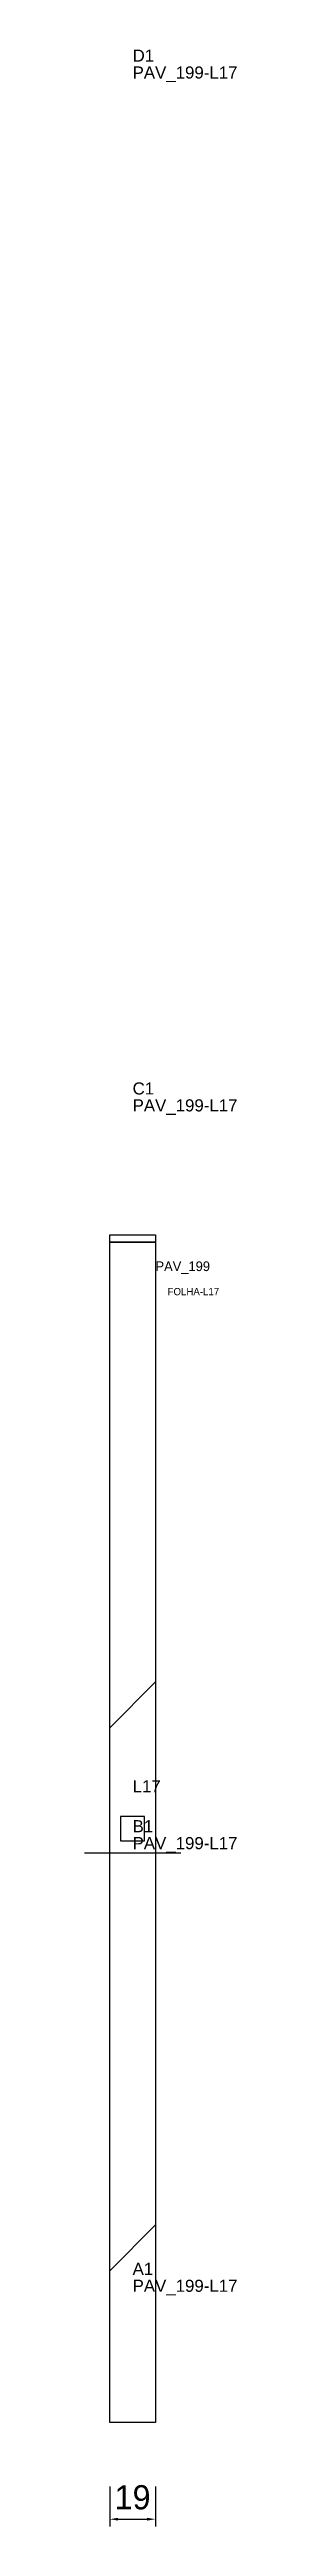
# Model space of a CAD drawing. Header units: metres. Extents: x 212 to 275, y -332 to 692.
import ezdxf

# ---------------------------------------------------------------- set-up
doc = ezdxf.new("R2010")
doc.units = ezdxf.units.M
for name, color, linetype in [('3', 3, 'CONTINUOUS'), ('AUX00', 7, 'CONTINUOUS'), ('COTA', 241, 'CONTINUOUS'), ('FOLHA', 255, 'CONTINUOUS'), ('Hachura', 251, 'CONTINUOUS'), ('NOMENCLATURA', 7, 'CONTINUOUS'), ('Nível', 160, 'CONTINUOUS'), ('Painéis', 200, 'CONTINUOUS'), ('Pilares', 5, 'CONTINUOUS'), ('SARR_2.2x7', 40, 'CONTINUOUS')]:
    doc.layers.add(name, color=color, linetype=linetype)
doc.styles.add('ARIAL', font='Arial.ttf')
doc.styles.add('STR_STANDARD', font='arial.ttf')
doc.dimstyles.new('EZ DXF', dxfattribs={"dimtxt": 10, "dimasz": 3.5, "dimexe": 3, "dimexo": 1.5, "dimgap": 1, "dimtad": 1, "dimdec": 1, "dimdsep": 46, "dimcen": 2.5, "dimazin": 3, "dimtfac": 1, "dimtmove": 0, "dimatfit": 3})

msp = doc.modelspace()

# ---------------------------------------------------------------- hatches: boundary and pattern name
at = {"layer": 'Hachura'}
h = msp.add_hatch(dxfattribs=at)
h.set_pattern_fill('ANSI31', scale=50)
h.paths.add_polyline_path([(241.2, 201.5), (241.2, -289.5), (222.2, -289.5), (222.2, 201.5)])
h = msp.add_hatch(dxfattribs=at)
h.set_pattern_fill('ANSI31', scale=50)
h.paths.add_polyline_path([(241.2, 201.5), (241.2, -289.5), (222.2, -289.5), (222.2, 201.5)])

# ---------------------------------------------------------------- linework, layer by layer
at = {"layer": '3'}
msp.add_lwpolyline([(222.2, 198.5), (241.2, 198.5)], close=True, dxfattribs=at)
msp.add_lwpolyline([(222.2, 198.5), (241.2, 198.5)], close=True, dxfattribs=at)
at = {"layer": 'Painéis', "color": 200}
for p, q in [((222.2, -289.5), (222.2, 201.5)), ((222.2, 201.5), (241.2, 201.5)), ((222.2, -289.5), (222.2, 201.5)), ((222.2, 201.5), (241.2, 201.5)), ((241.2, 201.5), (241.2, -289.5)), ((241.2, 201.5), (241.2, -289.5)), ((241.2, -289.5), (222.2, -289.5)), ((241.2, -289.5), (222.2, -289.5))]:
    msp.add_line(p, q, dxfattribs=at)
at = {"layer": 'Pilares'}
msp.add_lwpolyline([(226.7, -49), (236.7, -49), (236.7, -39), (226.7, -39)], close=True, dxfattribs=at)
msp.add_lwpolyline([(226.7, -49), (236.7, -49), (236.7, -39), (226.7, -39)], close=True, dxfattribs=at)
at = {"layer": 'SARR_2.2x7'}
msp.add_line((211.7, -54), (251.7, -54), dxfattribs=at)
msp.add_line((211.7, -54), (251.7, -54), dxfattribs=at)

# ---------------------------------------------------------------- texts
at = {"layer": '3', "style": 'STR_STANDARD'}
for s, p in [('D1', (231.7, 686.5)), ('D1', (231.7, 686.5)), ('C1', (231.7, 259.5)), ('C1', (231.7, 259.5)), ('B1', (231.7, -45.5)), ('B1', (231.7, -45.5)), ('A1', (231.7, -228.5)), ('A1', (231.7, -228.5))]:
    msp.add_text(s, height=5, dxfattribs=at).set_placement(p)
at = {"layer": 'AUX00', "style": 'STR_STANDARD'}
for p in [(231.7, 679.5), (231.7, 679.5), (231.7, 252.5), (231.7, 252.5), (231.7, -52.5), (231.7, -52.5), (231.7, -235.5), (231.7, -235.5)]:
    msp.add_text('PAV_199-L17', height=5, dxfattribs=at).set_placement(p)
at = {"layer": 'FOLHA'}
msp.add_text('FOLHA-L17', height=3, dxfattribs=at).set_placement((246.2, 176.5))
msp.add_text('FOLHA-L17', height=3, dxfattribs=at).set_placement((246.2, 176.5))
at = {"layer": 'NOMENCLATURA', "insert": (231.7, -24), "char_height": 5, "attachment_point": 1, "style": 'ARIAL'}
msp.add_mtext('L17', dxfattribs=at)
msp.add_mtext('L17', dxfattribs=at)
at = {"layer": 'Nível'}
msp.add_text('PAV_199', height=4, dxfattribs=at).set_placement((241.2, 186.5))
msp.add_text('PAV_199', height=4, dxfattribs=at).set_placement((241.2, 186.5))

# ---------------------------------------------------------------- dimensions: what is measured, and where the dimension line sits
at = {"layer": 'COTA'}
msp.add_linear_dim(base=(222.2, -329.5), p1=(222.2, -314.5), p2=(241.2, -314.5), dimstyle='EZ DXF', dxfattribs=at).render()
msp.add_linear_dim(base=(222.2, -329.5), p1=(222.2, -314.5), p2=(241.2, -314.5), dimstyle='EZ DXF', dxfattribs=at).render()

doc.saveas('drawing.dxf')
